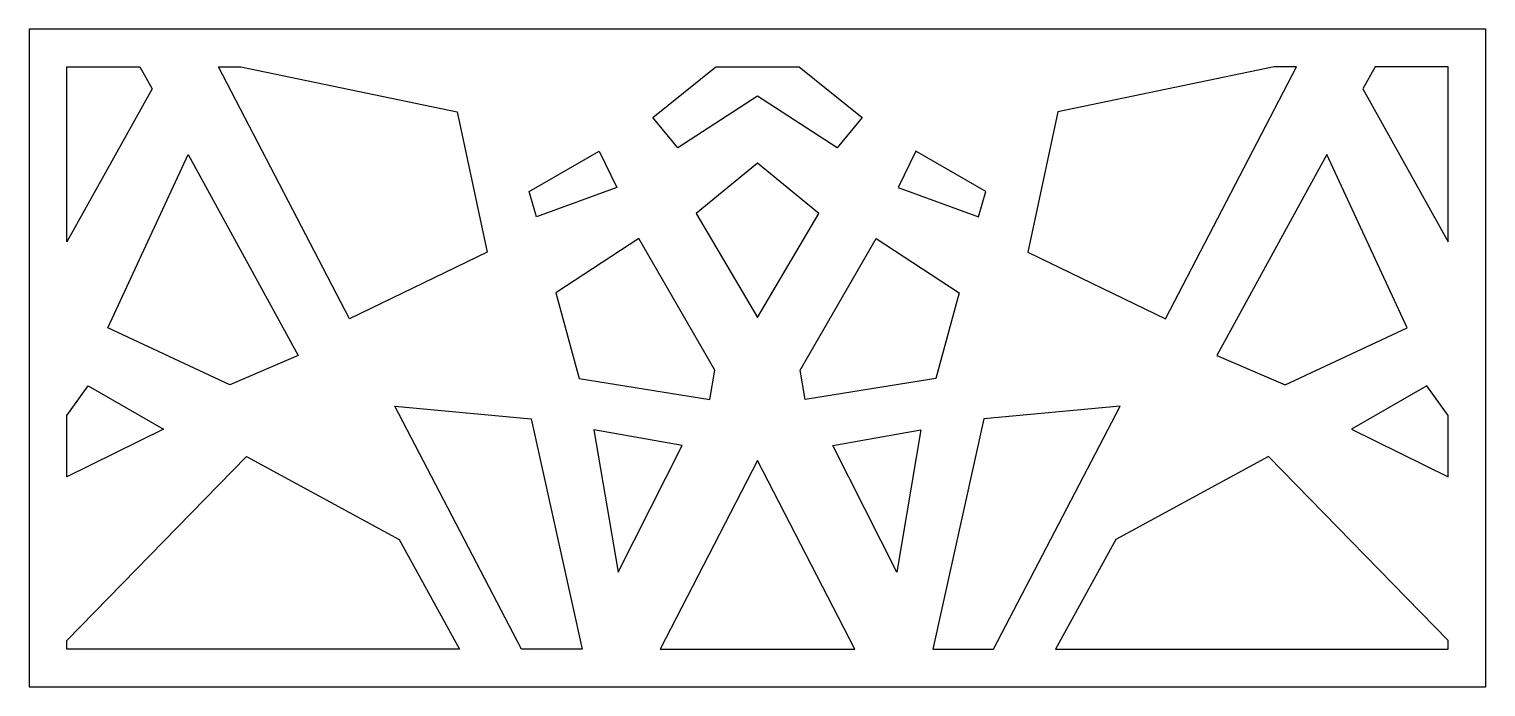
# Model space of a CAD drawing. Header units: millimetres. Extents: x 62 to 837, y 66 to 416.
import ezdxf

# ---------------------------------------------------------------- set-up
doc = ezdxf.new("R2010")
doc.units = ezdxf.units.MM
doc.layers.add('Master Desktop', color=1, linetype='Continuous')

msp = doc.modelspace()

# ---------------------------------------------------------------- linework, layer by layer
at = {"layer": 'Master Desktop'}
for points in [[(62.07, 65.97), (836.68, 65.97), (836.68, 415.76), (62.07, 415.76)], [(82.07, 302.57), (82.07, 395.76), (120.97, 395.76), (127.45, 383.95)], [(232.49, 261.68), (162.75, 395.76), (174.56, 395.76), (289.74, 371.81), (305.62, 297.2)], [(427.22, 395.76), (471.52, 395.76), (504.96, 368.73), (491.7, 352.71), (449.37, 380.18), (407.04, 352.71), (393.79, 368.73)], [(666.26, 261.68), (735.99, 395.76), (724.19, 395.76), (609.01, 371.81), (593.13, 297.2)], [(816.68, 302.57), (816.68, 395.76), (777.78, 395.76), (771.3, 383.95)], [(205.16, 242.26), (168.86, 226.54), (103.92, 256.88), (146.57, 349.08)], [(374.62, 331.54), (331.8, 315.93), (327.89, 329.34), (365.1, 350.94)], [(524.12, 331.54), (566.94, 315.93), (570.86, 329.34), (533.65, 350.94)], [(752.17, 349.08), (693.58, 242.26), (729.89, 226.54), (794.82, 256.88)], [(449.37, 262.36), (481.91, 317.66), (449.37, 344.46), (416.83, 317.66)], [(424.06, 218.84), (426.76, 234.43), (386.35, 304.47), (342.11, 275.55), (354.59, 230.04)], [(474.68, 218.84), (471.99, 234.43), (512.4, 304.47), (556.63, 275.55), (544.15, 230.04)], [(82.07, 210.36), (93.47, 226.1), (133.43, 203.01), (82.07, 177.75)], [(816.68, 210.36), (805.28, 226.1), (765.31, 203.01), (816.68, 177.75)], [(323.87, 85.97), (256.61, 215.3), (328.96, 208.46), (356.07, 85.97)], [(574.87, 85.97), (642.14, 215.3), (569.78, 208.46), (542.67, 85.97)], [(409.32, 194.41), (362.43, 202.69), (375.3, 127.01)], [(489.43, 194.41), (536.31, 202.69), (523.44, 127.01)], [(290.89, 85.97), (82.07, 85.97), (82.07, 90.66), (177.58, 188.41), (258.88, 144.33)], [(397.7, 85.97), (501.05, 85.97), (449.37, 186.31)], [(607.86, 85.97), (816.68, 85.97), (816.68, 90.66), (721.17, 188.41), (639.87, 144.33)]]:
    msp.add_lwpolyline(points, close=True, dxfattribs=at)

doc.saveas('drawing.dxf')
